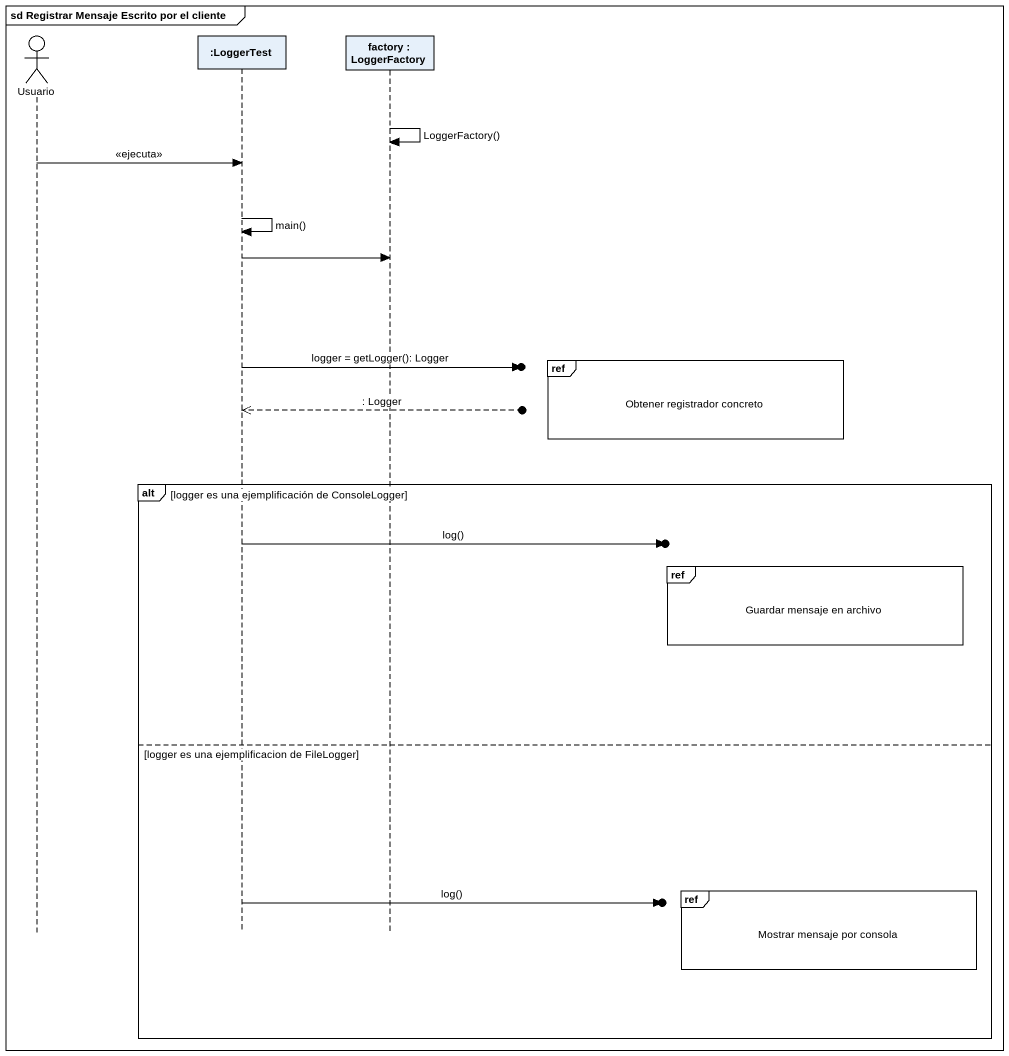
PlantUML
@startuml
mainframe sd Registrar Mensaje Escrito por el cliente
hide footbox
actor Usuario
participant ":LoggerTest" as LoggerTest
participant "factory : LoggerFactory" as factory

factory -> factory : LoggerFactory()
Usuario -> LoggerTest : <<ejecuta>>
LoggerTest -> LoggerTest : main()
LoggerTest -> factory
ref over factory : Obtener registrador concreto
LoggerTest ->o] : logger = getLogger(): Logger
LoggerTest <<--o] : : Logger
alt logger es una ejemplificación de ConsoleLogger
  LoggerTest ->o] : log()
  ref over factory : Guardar mensaje en archivo
else logger es una ejemplificacion de FileLogger
  ref over factory : Mostrar mensaje por consola
  LoggerTest ->o] : log()
end
@enduml
